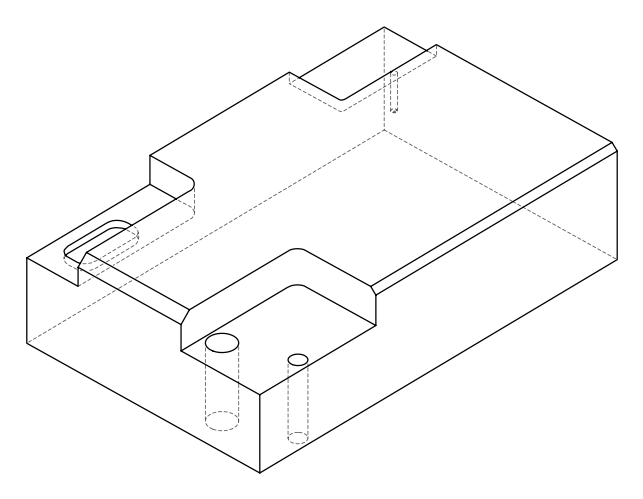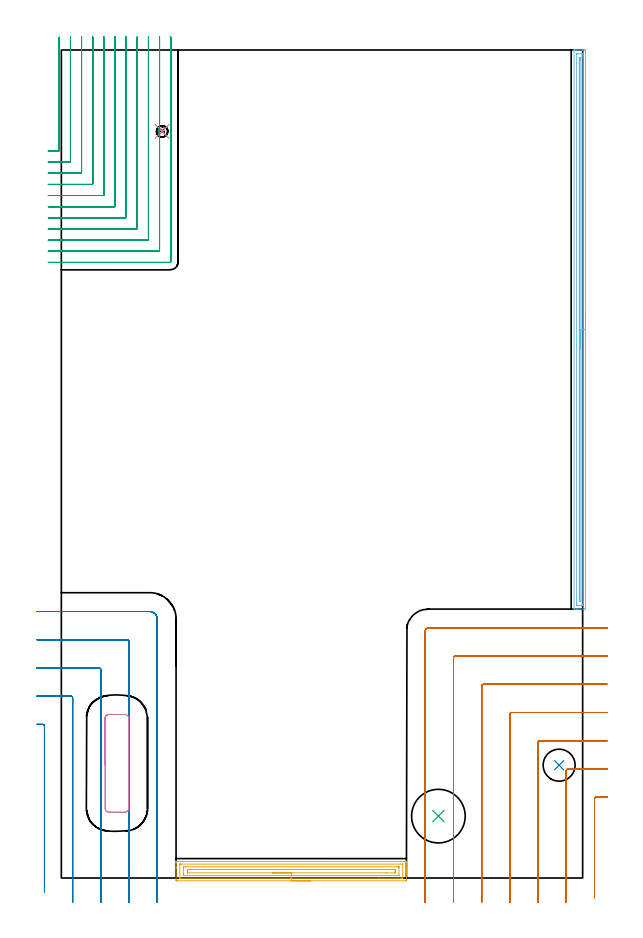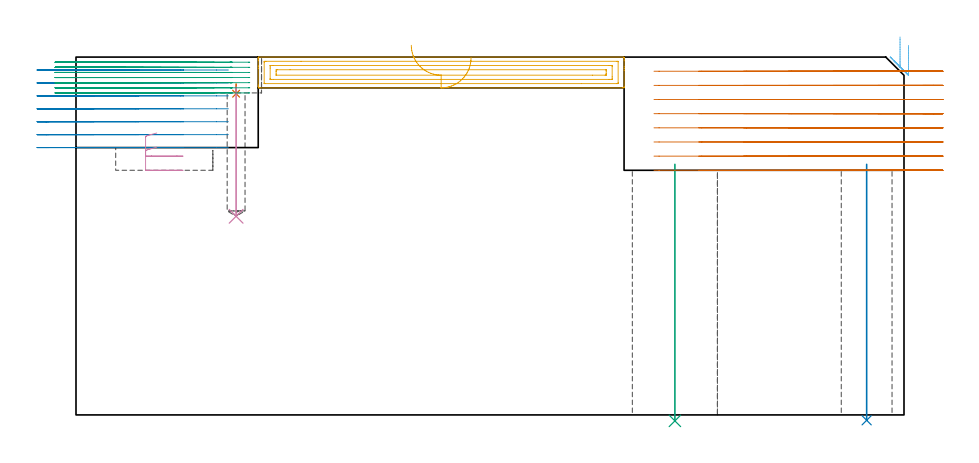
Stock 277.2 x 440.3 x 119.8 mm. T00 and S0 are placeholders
(PLAN: 10 operations, 7 tool changes, 65.1 min)
(1 SPOT_DRILL | STEP1POCKET | NXT0321_9005460120000 | 0.03 min | 1226 mm3)
(2 INDEXABLE_INSERT_DRILL_THROUGH_HOLE_FROM_SOLID | STEP1HOLE | NXT0302_005 | 0.35 min | 27135 mm3)
(3 INDEXABLE_INSERT_DRILL_THROUGH_HOLE_FROM_SOLID_1 | STEP1HOLE_1 | NXT0302_028 | 0.35 min | 76354 mm3)
(4 DRILL_BLIND_HOLE_INTO_CENTER | STEP1POCKET | UGT0301_025 | 0.18 min | 1124 mm3)
(5 AREA_MILL | FG_CHAMFER_SURFACE | UGT0205_001 | 4.15 min | 7137 mm3)
(6 AREA_MILL_1 | FG_CHAMFER_SURFACE_1 | UGT0205_001 | 7.29 min | 5605 mm3)
(7 MILL_CORNER_NOTCH_RECTANGULAR | CORNER_NOTCH_RECTANGULAR | UGT0201_094 | Follow Part, ap 5, ae 75% | 18.68 min | 473599 mm3)
(8 MILL_CORNER_NOTCH_RECTANGULAR_1 | CORNER_NOTCH_RECTANGULAR_1 | UGT0201_094 | Follow Part, ap 5, ae 75% | 12.03 min | 278779 mm3)
(9 MILL_CORNER_NOTCH_RECTANGULAR_2 | CORNER_NOTCH_RECTANGULAR_2 | UGT0201_125 | Follow Part, ap 1.975, ae 75% | 21.27 min | 85848 mm3)
(10 MILL_RECTANGULAR_POCKET | POCKET_RECTANGULAR_STRAIGHT | UGT0201_094 | Follow Part, ap 5, ae 75% | 0.76 min | 16856 mm3)
(TOOL NXT0321_9005460120000 | NC Spot Drill, 142deg, 12mm, Carbide, Uncoated | D12 PA142 FL30 Z2)
(TOOL NXT0302_005 | Index. Insert Drill 17mm [880-D1700L20-05] | D17 PA176 FL85 Z2)
(TOOL NXT0302_028 | Index. Insert Drill 28.5mm [880-D2850L32-03] | D28.5 PA176 FL86 Z2)
(TOOL UGT0301_025 | Twist Drill 6 mm | D6 PA118 FL57 Z2)
(TOOL UGT0205_001 | Chamfer Mill 20 x 3 x 45 deg. | D20 FL50 Z2)
(TOOL UGT0201_094 | End mill 20 mm | D20 FL38 Z4)
(TOOL UGT0201_125 | Carbide End Mill 7.9 | D7.9 FL15 Z4)
(OP 1 SPOT_DRILL)
G17 G21 G94 G90
T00 M6
G54
G17 G0 G90 X53.6 Y397. S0 M3
G43 Z129.8 H0
G94 G81 G98 Z107.542 F250. R110.8
G80
M5
M2
(OP 2 INDEXABLE_INSERT_DRILL_THROUGH_HOLE_FROM_SOLID)
G17 G21 G94 G90
T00 M6
G54
G17 G0 G90 X264.7 Y60. S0 M3
G43 Z129.8 H1
G94 G81 G98 Z-1.797 F250. R83.9
G80
M5
M2
(OP 3 INDEXABLE_INSERT_DRILL_THROUGH_HOLE_FROM_SOLID_1)
G17 G21 G94 G90
T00 M6
G54
G17 G0 G90 X200.5 Y32.9 S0 M3
G43 Z129.8 H1
G94 G81 G98 Z-1.998 F250. R83.9
G80
M5
M2
(OP 4 DRILL_BLIND_HOLE_INTO_CENTER)
G17 G21 G94 G90
T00 M6
G54
G17 G0 G90 X53.6 Y397. S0 M3
G43 Z129.8 H0
G94 G81 G98 Z66.5 F250. R109.8
G80
M5
M2
(OP 5 AREA_MILL)
G17 G21 G94 G90
T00 M6
G54
G17 G0 G90 X132.25 Y-1.5 S1061 M3
G43 Z129.8 H0
Z119.5
G94 G1 X132.212 Z118.628 F250.
X132.098 Z117.764
X131.909 Z116.912
X131.647 Z116.08
X131.313 Z115.274
X130.91 Z114.5
X130.442 Z113.764
X129.91 Z113.072
X129.321 Z112.429
X128.678 Z111.84
X127.986 Z111.309
X127.25 Z110.84
X126.476 Z110.437
X125.67 Z110.103
X124.838 Z109.841
X123.987 Z109.652
X123.122 Z109.538
X122.25 Z109.5
X61.598
X61.251 Y-1.496 Z109.502
X61.01 Y-1.493 Z109.504
X61.006 Y-1.156 Z109.841
X61. Y-0.57 Z110.427
Y4.961 Z115.955
Y5.536 Z116.533
Y5.834 Z116.831
Y7.582 Z118.577
Y8.179 Z119.178
Y8.456 Z119.455
Y8.565 Z119.564
X61.003 Y8.685 Z119.677
X61.01 Y8.798 Z119.788
X61.152 Y8.8 Z119.8
X183.348
X183.49 Y8.798 Z119.788
X183.497 Y8.685 Z119.677
X183.5 Y8.565 Z119.564
Y8.179 Z119.178
Y7.582 Z118.577
Y5.536 Z116.533
Y4.961 Z115.955
Y4.375 Z115.37
Y-1.156 Z109.841
X183.496 Y-1.448 Z109.549
X183.49 Y-1.492 Z109.505
X183.444 Y-1.499 Z109.499
X182.902 Y-1.5 Z109.5
X122.25
Y-0.086 Z110.914
X63.382 Y-0.085 Z110.915
X63.18 Y-0.084 Z110.916
X63.043 Y-0.08 Z110.92
X63.016 Y-0.079 Z110.921
X63.01 Y-0.064 Z110.936
X63.006 Y-0.04 Z110.96
X63.001 Y0.091 Z111.091
X63. Y7.082 Z118.082
X63.002 Y7.207 Z118.207
X63.006 Y7.307 Z118.307
X63.01 Y7.369 Z118.369
X63.039 Y7.379 Z118.379
X63.382 Y7.383 Z118.383
X63.583 Y7.385 Z118.385
X75.345 Y7.386 Z118.386
X181.118 Y7.385 Z118.385
X181.32 Y7.384 Z118.384
X181.456 Y7.38 Z118.38
X181.484 Y7.379 Z118.379
X181.49 Y7.364 Z118.364
X181.494 Y7.34 Z118.34
X181.499 Y7.209 Z118.209
X181.5 Y0.218 Z111.218
X181.498 Y0.093 Z111.093
X181.494 Y-0.007 Z110.993
X181.49 Y-0.069 Z110.931
X181.461 Y-0.079 Z110.921
X181.118 Y-0.083 Z110.917
X180.917 Y-0.085 Z110.915
X169.193 Y-0.086 Z110.914
X122.25
Y1.328 Z112.328
X66.058 Y1.329 Z112.329
X65.305 Y1.33 Z112.33
X65.166 Y1.332 Z112.332
X65.029 Y1.335 Z112.335
X65.009 Y1.343 Z112.343
X65.006 Y1.368 Z112.368
X65.002 Y1.411 Z112.411
X65.001 Y1.466 Z112.466
X65. Y1.628 Z112.628
Y5.123 Z116.123
X65.002 Y5.834 Z116.834
X65.005 Y5.916 Z116.916
X65.01 Y5.955 Z116.955
X65.014 Y5.965 Z116.965
X65.031 Y5.967 Z116.967
X65.166 Y5.969 Z116.969
X65.918 Y5.971 Z116.971
X66.058
X178.442
X179.195 Y5.97 Z116.97
X179.334 Y5.968 Z116.968
X179.471 Y5.965 Z116.965
X179.491 Y5.957 Z116.957
X179.494 Y5.932 Z116.932
X179.498 Y5.889 Z116.889
X179.499 Y5.834 Z116.834
X179.5 Y5.672 Z116.672
Y2.177 Z113.177
X179.498 Y1.466 Z112.466
X179.495 Y1.384 Z112.384
X179.49 Y1.345 Z112.345
X179.486 Y1.335 Z112.335
X179.469 Y1.333 Z112.333
X179.334 Y1.331 Z112.331
X178.582 Y1.329 Z112.329
X178.442 Y1.328 Z112.328
X122.25
Y2.743 Z113.743
X67.124
X67.074 Y2.744 Z113.744
X67.022 Y2.748 Z113.748
X67.01 Y2.75 Z113.75
X67.007 Y2.766 Z113.766
X67.004 Y2.81 Z113.81
X67. Y3.164 Z114.164
Y4.038 Z115.038
X67.001 Y4.087 Z115.087
X67.008 Y4.499 Z115.499
X67.01 Y4.544 Z115.544
X67.075 Y4.55 Z115.55
X67.202 Y4.554 Z115.554
X67.363 Y4.556 Z115.556
X71.654 Y4.557 Z115.557
X177.376
X177.426 Y4.556 Z115.556
X177.478 Y4.552 Z115.552
X177.49 Y4.55 Z115.55
X177.493 Y4.534 Z115.534
X177.496 Y4.49 Z115.49
X177.5 Y4.136 Z115.136
Y3.262 Z114.262
X177.499 Y3.213 Z114.213
X177.492 Y2.801 Z113.801
X177.49 Y2.756 Z113.756
X177.425 Y2.75 Z113.75
X177.298 Y2.746 Z113.746
X177.137 Y2.744 Z113.744
X172.872 Y2.743 Z113.743
X122.25
X121.378 Z113.781
X120.514 Z113.895
X119.662 Z114.083
X118.83 Z114.346
X118.024 Z114.68
X117.25 Z115.082
X116.514 Z115.551
X115.822 Z116.082
X115.179 Z116.672
X114.59 Z117.315
X114.059 Z118.007
X113.59 Z118.743
X113.187 Z119.517
X112.853 Z120.323
X112.591 Z121.155
X112.402 Z122.006
X112.288 Z122.871
X112.25 Z123.743
G0 Z129.8
M5
M2
(OP 6 AREA_MILL_1)
G17 G21 G94 G90
T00 M6
G54
G17 G0 G90 X278.7 Y301.65 S1061 M3
G43 Z129.8 H0
Z123.7
G94 G1 Y301.612 Z122.828 F250.
Y301.498 Z121.963
Y301.309 Z121.112
Y301.047 Z120.28
Y300.713 Z119.474
Y300.31 Z118.7
Y299.842 Z117.964
Y299.31 Z117.272
Y298.721 Z116.629
Y298.078 Z116.04
Y297.386 Z115.508
Y296.65 Z115.04
Y295.876 Z114.637
Y295.07 Z114.303
Y294.238 Z114.041
Y293.387 Z113.852
Y292.522 Z113.738
Y291.65 Z113.7
X278.699 Y143.632 Z113.701
X278.696 Y143.215 Z113.702
X278.692 Y143.01 Z113.705
X278.286 Y143. Z114.11
X275.65 Z116.745
X274.256 Z118.14
X273.892 Z118.502
X272.942 Z119.457
X272.769 Y143.002 Z119.623
X272.602 Y143.01 Z119.789
X272.6 Y143.185 Z119.8
Y440.115
X272.602 Y440.29 Z119.788
X272.769 Y440.298 Z119.623
X272.942 Y440.3 Z119.457
X273.165 Z119.235
X273.892 Z118.502
X275.135 Z117.262
X276.529 Z115.867
X277.15 Z115.246
X278.029 Z114.368
X278.286 Y440.297 Z114.11
X278.692 Y440.29 Z113.705
X278.696 Y440.085 Z113.702
X278.7 Y439.668 Z113.7
Y291.65
X277.286 Z115.114
Y145.421
X277.284 Y145.036 Z115.116
X277.282 Y145.014 Z115.118
X277.28 Y145.01 Z115.12
X277.264 Y145.006 Z115.136
X277.191 Y145.002 Z115.209
X277.08 Y145. Z115.32
X276.942 Z115.458
X274.771 Z117.629
X274.306 Z118.094
X274.096 Y145.003 Z118.304
X274.061 Y145.005 Z118.339
X274.027 Y145.009 Z118.373
X274.021 Y145.055 Z118.379
X274.016 Y145.295 Z118.384
X274.015 Y145.421 Z118.385
X274.014 Y146.191 Z118.386
Y437.879
X274.016 Y438.264 Z118.384
X274.018 Y438.286 Z118.382
X274.02 Y438.29 Z118.38
X274.036 Y438.294 Z118.364
X274.11 Y438.298 Z118.29
X274.22 Y438.3 Z118.18
X274.358 Z118.042
X276.529 Z115.871
X276.994 Z115.406
X277.204 Y438.297 Z115.196
X277.239 Y438.295 Z115.161
X277.273 Y438.291 Z115.127
X277.279 Y438.246 Z115.121
X277.284 Y438.005 Z115.116
X277.285 Y437.879 Z115.115
X277.286 Y437.109 Z115.114
Y291.65
X275.872 Z116.528
X275.871 Y147.21 Z116.529
X275.87 Y147.097 Z116.53
X275.868 Y147.041 Z116.532
X275.865 Y147.019 Z116.535
X275.85 Y147.006 Z116.55
X275.65 Y147.007 Z116.75
X275.45 Y147.01 Z116.95
X275.435 Y147.21 Z116.965
X275.432 Y147.432 Z116.968
X275.429 Y148.104 Z116.971
X275.428 Y148.33 Z116.972
X275.429 Y436.09 Z116.971
X275.43 Y436.203 Z116.97
X275.432 Y436.259 Z116.968
X275.435 Y436.281 Z116.965
X275.45 Y436.294 Z116.95
X275.65 Y436.293 Z116.75
X275.85 Y436.29 Z116.55
X275.865 Y436.09 Z116.535
X275.868 Y435.868 Z116.532
X275.871 Y435.196 Z116.529
X275.872 Y434.97 Z116.528
Y291.65
Y290.778 Z116.566
Y289.914 Z116.68
Y289.062 Z116.869
Y288.23 Z117.132
Y287.424 Z117.465
Y286.65 Z117.868
Y285.914 Z118.337
Y285.222 Z118.868
Y284.579 Z119.457
Y283.99 Z120.101
Y283.459 Z120.793
Y282.99 Z121.528
Y282.587 Z122.302
Y282.253 Z123.108
Y281.991 Z123.94
Y281.802 Z124.792
Y281.688 Z125.657
Y281.65 Z126.528
G0 Z129.8
M5
M2
(OP 7 MILL_CORNER_NOTCH_RECTANGULAR)
G17 G21 G94 G90
T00 M6
G54
G17 G0 G90 X290.2 Y43. S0 M3
G43 Z129.8 H0
Z115.062
G94 G1 X287.2 F250.
X284.493 F500.
G3 X283.5 Y42.007 R1.
G1 Y-7.766
Y-10.766 F250.
G0 Z129.8
X290.2 Y58.
Z115.062
G1 X287.2
X269.493 F500.
G3 X268.5 Y57.007 R1.
G1 Y-10.
Y-13. F250.
G0 Z129.8
X290.2 Y73.
Z115.062
G1 X287.2
X254.494 F500.
G3 X253.5 Y72.006 R1.
G1 Y-10.
Y-13. F250.
G0 Z129.8
X290.2 Y88.
Z115.062
G1 X287.2
X239.494 F500.
G3 X238.5 Y87.006 R1.
G1 Y-10.
Y-13. F250.
G0 Z129.8
X290.2 Y103.
Z115.062
G1 X287.2
X224.495 F500.
G3 X223.5 Y102.005 R1.
G1 Y-10.
Y-13. F250.
G0 Z129.8
X290.2 Y118.
Z115.062
G1 X287.2
X209.495 F500.
G3 X208.5 Y117.005 R1.
G1 Y-10.
Y-13. F250.
G0 Z129.8
X290.2 Y133.
Z115.062
G1 X287.2
X195.2 F500.
G3 X193.5 Y131.3 R1.7
G1 Y-10.
Y-13. F250.
G0 Z129.8
X290.2 Y43.
Z110.325
G1 X287.2
X284.493 F500.
G3 X283.5 Y42.007 R1.
G1 Y-7.766
Y-10.766 F250.
G0 Z129.8
X290.2 Y58.
Z110.325
G1 X287.2
X269.493 F500.
G3 X268.5 Y57.007 R1.
G1 Y-10.
Y-13. F250.
G0 Z129.8
X290.2 Y73.
Z110.325
G1 X287.2
X254.494 F500.
G3 X253.5 Y72.006 R1.
G1 Y-10.
Y-13. F250.
G0 Z129.8
X290.2 Y88.
Z110.325
G1 X287.2
X239.494 F500.
G3 X238.5 Y87.006 R1.
G1 Y-10.
Y-13. F250.
G0 Z129.8
X290.2 Y103.
Z110.325
G1 X287.2
X224.495 F500.
G3 X223.5 Y102.005 R1.
G1 Y-10.
Y-13. F250.
G0 Z129.8
X290.2 Y118.
Z110.325
G1 X287.2
X209.495 F500.
G3 X208.5 Y117.005 R1.
G1 Y-10.
Y-13. F250.
G0 Z129.8
X290.2 Y133.
Z110.325
G1 X287.2
X195.2 F500.
G3 X193.5 Y131.3 R1.7
G1 Y-10.
Y-13. F250.
G0 Z129.8
X290.2 Y43.
Z105.587
G1 X287.2
X284.493 F500.
G3 X283.5 Y42.007 R1.
G1 Y-7.766
Y-10.766 F250.
G0 Z129.8
X290.2 Y58.
Z105.587
G1 X287.2
X269.493 F500.
G3 X268.5 Y57.007 R1.
G1 Y-10.
Y-13. F250.
G0 Z129.8
X290.2 Y73.
Z105.587
G1 X287.2
X254.494 F500.
G3 X253.5 Y72.006 R1.
G1 Y-10.
Y-13. F250.
G0 Z129.8
X290.2 Y88.
Z105.587
G1 X287.2
X239.494 F500.
G3 X238.5 Y87.006 R1.
G1 Y-10.
Y-13. F250.
G0 Z129.8
X290.2 Y103.
Z105.587
G1 X287.2
X224.495 F500.
G3 X223.5 Y102.005 R1.
G1 Y-10.
Y-13. F250.
G0 Z129.8
X290.2 Y118.
Z105.587
G1 X287.2
X209.495 F500.
G3 X208.5 Y117.005 R1.
G1 Y-10.
Y-13. F250.
G0 Z129.8
X290.2 Y133.
Z105.587
G1 X287.2
X195.2 F500.
G3 X193.5 Y131.3 R1.7
G1 Y-10.
Y-13. F250.
G0 Z129.8
X290.2 Y43.
Z100.85
G1 X287.2
X284.493 F500.
G3 X283.5 Y42.007 R1.
G1 Y-7.766
Y-10.766 F250.
G0 Z129.8
X290.2 Y58.
Z100.85
G1 X287.2
X269.493 F500.
G3 X268.5 Y57.007 R1.
G1 Y-10.
Y-13. F250.
G0 Z129.8
X290.2 Y73.
Z100.85
G1 X287.2
X254.494 F500.
G3 X253.5 Y72.006 R1.
G1 Y-10.
Y-13. F250.
G0 Z129.8
X290.2 Y88.
Z100.85
G1 X287.2
X239.494 F500.
G3 X238.5 Y87.006 R1.
G1 Y-10.
Y-13. F250.
G0 Z129.8
X290.2 Y103.
Z100.85
G1 X287.2
X224.495 F500.
G3 X223.5 Y102.005 R1.
G1 Y-10.
Y-13. F250.
G0 Z129.8
X290.2 Y118.
Z100.85
G1 X287.2
X209.495 F500.
G3 X208.5 Y117.005 R1.
G1 Y-10.
Y-13. F250.
G0 Z129.8
X290.2 Y133.
Z100.85
G1 X287.2
X195.2 F500.
G3 X193.5 Y131.3 R1.7
G1 Y-10.
Y-13. F250.
G0 Z129.8
X290.2 Y43.
Z96.112
G1 X287.2
X284.493 F500.
G3 X283.5 Y42.007 R1.
G1 Y-7.766
Y-10.766 F250.
G0 Z129.8
X290.2 Y58.
Z96.112
G1 X287.2
X269.493 F500.
G3 X268.5 Y57.007 R1.
G1 Y-10.
Y-13. F250.
G0 Z129.8
X290.2 Y73.
Z96.112
G1 X287.2
X254.494 F500.
G3 X253.5 Y72.006 R1.
G1 Y-10.
Y-13. F250.
G0 Z129.8
X290.2 Y88.
Z96.112
G1 X287.2
X239.494 F500.
G3 X238.5 Y87.006 R1.
G1 Y-10.
Y-13. F250.
G0 Z129.8
X290.2 Y103.
Z96.112
G1 X287.2
X224.495 F500.
G3 X223.5 Y102.005 R1.
G1 Y-10.
Y-13. F250.
G0 Z129.8
X290.2 Y118.
Z96.112
G1 X287.2
X209.495 F500.
G3 X208.5 Y117.005 R1.
G1 Y-10.
Y-13. F250.
G0 Z129.8
X290.2 Y133.
Z96.112
G1 X287.2
X195.2 F500.
G3 X193.5 Y131.3 R1.7
G1 Y-10.
Y-13. F250.
G0 Z129.8
X290.2 Y43.
Z91.375
G1 X287.2
X284.493 F500.
G3 X283.5 Y42.007 R1.
G1 Y-7.766
Y-10.766 F250.
G0 Z129.8
X290.2 Y58.
Z91.375
G1 X287.2
X269.493 F500.
G3 X268.5 Y57.007 R1.
G1 Y-10.
Y-13. F250.
G0 Z129.8
X290.2 Y73.
Z91.375
G1 X287.2
X254.494 F500.
G3 X253.5 Y72.006 R1.
G1 Y-10.
Y-13. F250.
G0 Z129.8
X290.2 Y88.
Z91.375
G1 X287.2
X239.494 F500.
G3 X238.5 Y87.006 R1.
G1 Y-10.
Y-13. F250.
G0 Z129.8
X290.2 Y103.
Z91.375
G1 X287.2
X224.495 F500.
G3 X223.5 Y102.005 R1.
G1 Y-10.
Y-13. F250.
G0 Z129.8
X290.2 Y118.
Z91.375
G1 X287.2
X209.495 F500.
G3 X208.5 Y117.005 R1.
G1 Y-10.
Y-13. F250.
G0 Z129.8
X290.2 Y133.
Z91.375
G1 X287.2
X195.2 F500.
G3 X193.5 Y131.3 R1.7
G1 Y-10.
Y-13. F250.
G0 Z129.8
X290.2 Y43.
Z86.637
G1 X287.2
X284.493 F500.
G3 X283.5 Y42.007 R1.
G1 Y-7.766
Y-10.766 F250.
G0 Z129.8
X290.2 Y58.
Z86.637
G1 X287.2
X269.493 F500.
G3 X268.5 Y57.007 R1.
G1 Y-10.
Y-13. F250.
G0 Z129.8
X290.2 Y73.
Z86.637
G1 X287.2
X254.494 F500.
G3 X253.5 Y72.006 R1.
G1 Y-10.
Y-13. F250.
G0 Z129.8
X290.2 Y88.
Z86.637
G1 X287.2
X239.494 F500.
G3 X238.5 Y87.006 R1.
G1 Y-10.
Y-13. F250.
G0 Z129.8
X290.2 Y103.
Z86.637
G1 X287.2
X224.495 F500.
G3 X223.5 Y102.005 R1.
G1 Y-10.
Y-13. F250.
G0 Z129.8
X290.2 Y118.
Z86.637
G1 X287.2
X209.495 F500.
G3 X208.5 Y117.005 R1.
G1 Y-10.
Y-13. F250.
G0 Z129.8
X290.2 Y133.
Z86.637
G1 X287.2
X195.2 F500.
G3 X193.5 Y131.3 R1.7
G1 Y-10.
Y-13. F250.
G0 Z129.8
X290.2 Y43.
Z81.9
G1 X287.2
X284.493 F500.
G3 X283.5 Y42.007 R1.
G1 Y-7.766
Y-10.766 F250.
G0 Z129.8
X290.2 Y58.
Z81.9
G1 X287.2
X269.493 F500.
G3 X268.5 Y57.007 R1.
G1 Y-10.
Y-13. F250.
G0 Z129.8
X290.2 Y73.
Z81.9
G1 X287.2
X254.494 F500.
G3 X253.5 Y72.006 R1.
G1 Y-10.
Y-13. F250.
G0 Z129.8
X290.2 Y88.
Z81.9
G1 X287.2
X239.494 F500.
G3 X238.5 Y87.006 R1.
G1 Y-10.
Y-13. F250.
G0 Z129.8
X290.2 Y103.
Z81.9
G1 X287.2
X224.495 F500.
G3 X223.5 Y102.005 R1.
G1 Y-10.
Y-13. F250.
G0 Z129.8
X290.2 Y118.
Z81.9
G1 X287.2
X209.495 F500.
G3 X208.5 Y117.005 R1.
G1 Y-10.
Y-13. F250.
G0 Z129.8
X290.2 Y133.
Z81.9
G1 X287.2
X195.2 F500.
G3 X193.5 Y131.3 R1.7
G1 Y-10.
Y-13. F250.
G0 Z129.8
M5
M2
(OP 8 MILL_CORNER_NOTCH_RECTANGULAR_1)
G17 G21 G94 G90
T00 M6
G54
G17 G0 G90 X-9. Y-7.359 S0 M3
G43 Z129.8 H0
Z115.471
G94 G1 Y-4.359 F250.
Y80.706 F500.
G3 X-10. Y81.7 R1.
G1 X-13. F250.
G0 Z129.8
X6. Y-13.
Z115.471
G1 Y-10.
Y95.706 F500.
G3 X5.006 Y96.7 R1.
G1 X-10.
X-13. F250.
G0 Z129.8
X21. Y-13.
Z115.471
G1 Y-10.
Y110.705 F500.
G3 X20.005 Y111.7 R1.
G1 X-10.
X-13. F250.
G0 Z129.8
X36. Y-13.
Z115.471
G1 Y-10.
Y125.705 F500.
G3 X35.005 Y126.7 R1.
G1 X-10.
X-13. F250.
G0 Z129.8
X51. Y-13.
Z115.471
G1 Y-10.
Y137.7 F500.
G3 X47. Y141.7 R4.
G1 X-10.
X-13. F250.
G0 Z129.8
X-9. Y-7.359
Z111.143
G1 Y-4.359
Y80.706 F500.
G3 X-10. Y81.7 R1.
G1 X-13. F250.
G0 Z129.8
X6. Y-13.
Z111.143
G1 Y-10.
Y95.706 F500.
G3 X5.006 Y96.7 R1.
G1 X-10.
X-13. F250.
G0 Z129.8
X21. Y-13.
Z111.143
G1 Y-10.
Y110.705 F500.
G3 X20.005 Y111.7 R1.
G1 X-10.
X-13. F250.
G0 Z129.8
X36. Y-13.
Z111.143
G1 Y-10.
Y125.705 F500.
G3 X35.005 Y126.7 R1.
G1 X-10.
X-13. F250.
G0 Z129.8
X51. Y-13.
Z111.143
G1 Y-10.
Y137.7 F500.
G3 X47. Y141.7 R4.
G1 X-10.
X-13. F250.
G0 Z129.8
X-9. Y-7.359
Z106.814
G1 Y-4.359
Y80.706 F500.
G3 X-10. Y81.7 R1.
G1 X-13. F250.
G0 Z129.8
X6. Y-13.
Z106.814
G1 Y-10.
Y95.706 F500.
G3 X5.006 Y96.7 R1.
G1 X-10.
X-13. F250.
G0 Z129.8
X21. Y-13.
Z106.814
G1 Y-10.
Y110.705 F500.
G3 X20.005 Y111.7 R1.
G1 X-10.
X-13. F250.
G0 Z129.8
X36. Y-13.
Z106.814
G1 Y-10.
Y125.705 F500.
G3 X35.005 Y126.7 R1.
G1 X-10.
X-13. F250.
G0 Z129.8
X51. Y-13.
Z106.814
G1 Y-10.
Y137.7 F500.
G3 X47. Y141.7 R4.
G1 X-10.
X-13. F250.
G0 Z129.8
X-9. Y-7.359
Z102.486
G1 Y-4.359
Y80.706 F500.
G3 X-10. Y81.7 R1.
G1 X-13. F250.
G0 Z129.8
X6. Y-13.
Z102.486
G1 Y-10.
Y95.706 F500.
G3 X5.006 Y96.7 R1.
G1 X-10.
X-13. F250.
G0 Z129.8
X21. Y-13.
Z102.486
G1 Y-10.
Y110.705 F500.
G3 X20.005 Y111.7 R1.
G1 X-10.
X-13. F250.
G0 Z129.8
X36. Y-13.
Z102.486
G1 Y-10.
Y125.705 F500.
G3 X35.005 Y126.7 R1.
G1 X-10.
X-13. F250.
G0 Z129.8
X51. Y-13.
Z102.486
G1 Y-10.
Y137.7 F500.
G3 X47. Y141.7 R4.
G1 X-10.
X-13. F250.
G0 Z129.8
X-9. Y-7.359
Z98.157
G1 Y-4.359
Y80.706 F500.
G3 X-10. Y81.7 R1.
G1 X-13. F250.
G0 Z129.8
X6. Y-13.
Z98.157
G1 Y-10.
Y95.706 F500.
G3 X5.006 Y96.7 R1.
G1 X-10.
X-13. F250.
G0 Z129.8
X21. Y-13.
Z98.157
G1 Y-10.
Y110.705 F500.
G3 X20.005 Y111.7 R1.
G1 X-10.
X-13. F250.
G0 Z129.8
X36. Y-13.
Z98.157
G1 Y-10.
Y125.705 F500.
G3 X35.005 Y126.7 R1.
G1 X-10.
X-13. F250.
G0 Z129.8
X51. Y-13.
Z98.157
G1 Y-10.
Y137.7 F500.
G3 X47. Y141.7 R4.
G1 X-10.
X-13. F250.
G0 Z129.8
X-9. Y-7.359
Z93.829
G1 Y-4.359
Y80.706 F500.
G3 X-10. Y81.7 R1.
G1 X-13. F250.
G0 Z129.8
X6. Y-13.
Z93.829
G1 Y-10.
Y95.706 F500.
G3 X5.006 Y96.7 R1.
G1 X-10.
X-13. F250.
G0 Z129.8
X21. Y-13.
Z93.829
G1 Y-10.
Y110.705 F500.
G3 X20.005 Y111.7 R1.
G1 X-10.
X-13. F250.
G0 Z129.8
X36. Y-13.
Z93.829
G1 Y-10.
Y125.705 F500.
G3 X35.005 Y126.7 R1.
G1 X-10.
X-13. F250.
G0 Z129.8
X51. Y-13.
Z93.829
G1 Y-10.
Y137.7 F500.
G3 X47. Y141.7 R4.
G1 X-10.
X-13. F250.
G0 Z129.8
X-9. Y-7.359
Z89.5
G1 Y-4.359
Y80.706 F500.
G3 X-10. Y81.7 R1.
G1 X-13. F250.
G0 Z129.8
X6. Y-13.
Z89.5
G1 Y-10.
Y95.706 F500.
G3 X5.006 Y96.7 R1.
G1 X-10.
X-13. F250.
G0 Z129.8
X21. Y-13.
Z89.5
G1 Y-10.
Y110.705 F500.
G3 X20.005 Y111.7 R1.
G1 X-10.
X-13. F250.
G0 Z129.8
X36. Y-13.
Z89.5
G1 Y-10.
Y125.705 F500.
G3 X35.005 Y126.7 R1.
G1 X-10.
X-13. F250.
G0 Z129.8
X51. Y-13.
Z89.5
G1 Y-10.
Y137.7 F500.
G3 X47. Y141.7 R4.
G1 X-10.
X-13. F250.
G0 Z129.8
M5
M2
(OP 9 MILL_CORNER_NOTCH_RECTANGULAR_2)
G17 G21 G94 G90
T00 M6
G54
G17 G0 G90 X-6.95 Y386.6 S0 M3
G43 Z129.8 H0
Z118.086
G94 G1 X-3.95 F250.
X-1.49 F500.
G3 X-1.1 Y386.99 R0.395
G1 Y444.094
Y447.094 F250.
G0 Z129.8
X-6.95 Y380.675
Z118.086
G1 X-3.95
X4.435 F500.
G3 X4.825 Y381.065 R0.395
G1 Y444.25
Y447.25 F250.
G0 Z129.8
X-6.95 Y374.75
Z118.086
G1 X-3.95
X10.359 F500.
G3 X10.75 Y375.141 R0.395
G1 Y444.25
Y447.25 F250.
G0 Z129.8
X-6.95 Y368.825
Z118.086
G1 X-3.95
X16.284 F500.
G3 X16.675 Y369.216 R0.395
G1 Y444.25
Y447.25 F250.
G0 Z129.8
X-6.95 Y362.9
Z118.086
G1 X-3.95
X22.209 F500.
G3 X22.6 Y363.291 R0.395
G1 Y444.25
Y447.25 F250.
G0 Z129.8
X-6.95 Y356.975
Z118.086
G1 X-3.95
X28.134 F500.
G3 X28.525 Y357.366 R0.395
G1 Y444.25
Y447.25 F250.
G0 Z129.8
X-6.95 Y351.05
Z118.086
G1 X-3.95
X34.059 F500.
G3 X34.45 Y351.441 R0.395
G1 Y444.25
Y447.25 F250.
G0 Z129.8
X-6.95 Y345.125
Z118.086
G1 X-3.95
X39.983 F500.
G3 X40.375 Y345.517 R0.395
G1 Y444.25
Y447.25 F250.
G0 Z129.8
X-6.95 Y339.2
Z118.086
G1 X-3.95
X45.908 F500.
G3 X46.3 Y339.592 R0.395
G1 Y444.25
Y447.25 F250.
G0 Z129.8
X-6.95 Y333.275
Z118.086
G1 X-3.95
X51.833 F500.
G3 X52.225 Y333.667 R0.395
G1 Y395.511
X52.113 Y395.609
X51.84 Y395.959
X51.799 Y396.028
G2 X51.588 Y396.689 R2.105
X51.8 Y397.954 R2.105
G1 X52.068 Y398.353
X52.225 Y398.5
Y444.25
Y447.25 F250.
G0 Z129.8
X-6.95 Y327.35
Z118.086
G1 X-3.95
X57.758 F500.
G3 X58.15 Y327.742 R0.395
G1 Y444.25
Y447.25 F250.
G0 Z129.8
X-6.95 Y386.6
Z116.371
G1 X-3.95
X-1.49 F500.
G3 X-1.1 Y386.99 R0.395
G1 Y444.094
Y447.094 F250.
G0 Z129.8
X-6.95 Y380.675
Z116.371
G1 X-3.95
X4.435 F500.
G3 X4.825 Y381.065 R0.395
G1 Y444.25
Y447.25 F250.
G0 Z129.8
X-6.95 Y374.75
Z116.371
G1 X-3.95
X10.359 F500.
G3 X10.75 Y375.141 R0.395
G1 Y444.25
Y447.25 F250.
G0 Z129.8
X-6.95 Y368.825
Z116.371
G1 X-3.95
X16.284 F500.
G3 X16.675 Y369.216 R0.395
G1 Y444.25
Y447.25 F250.
G0 Z129.8
X-6.95 Y362.9
Z116.371
G1 X-3.95
X22.209 F500.
G3 X22.6 Y363.291 R0.395
G1 Y444.25
Y447.25 F250.
G0 Z129.8
X-6.95 Y356.975
Z116.371
G1 X-3.95
X28.134 F500.
G3 X28.525 Y357.366 R0.395
G1 Y444.25
Y447.25 F250.
G0 Z129.8
X-6.95 Y351.05
Z116.371
G1 X-3.95
X34.059 F500.
G3 X34.45 Y351.441 R0.395
G1 Y444.25
Y447.25 F250.
G0 Z129.8
X-6.95 Y345.125
Z116.371
G1 X-3.95
X39.983 F500.
G3 X40.375 Y345.517 R0.395
G1 Y444.25
Y447.25 F250.
G0 Z129.8
X-6.95 Y339.2
Z116.371
G1 X-3.95
X45.908 F500.
G3 X46.3 Y339.592 R0.395
G1 Y444.25
Y447.25 F250.
G0 Z129.8
X-6.95 Y333.275
Z116.371
G1 X-3.95
X51.833 F500.
G3 X52.225 Y333.667 R0.395
G1 Y395.511
X52.113 Y395.609
X51.84 Y395.959
X51.799 Y396.028
G2 X51.8 Y397.954 R2.105
G1 X52.068 Y398.353
X52.225 Y398.5
Y444.25
Y447.25 F250.
G0 Z129.8
X-6.95 Y327.35
Z116.371
G1 X-3.95
X57.758 F500.
G3 X58.15 Y327.742 R0.395
G1 Y444.25
Y447.25 F250.
G0 Z129.8
X-6.95 Y386.6
Z114.657
G1 X-3.95
X-1.49 F500.
G3 X-1.1 Y386.99 R0.395
G1 Y444.094
Y447.094 F250.
G0 Z129.8
X-6.95 Y380.675
Z114.657
G1 X-3.95
X4.435 F500.
G3 X4.825 Y381.065 R0.395
G1 Y444.25
Y447.25 F250.
G0 Z129.8
X-6.95 Y374.75
Z114.657
G1 X-3.95
X10.359 F500.
G3 X10.75 Y375.141 R0.395
G1 Y444.25
Y447.25 F250.
G0 Z129.8
X-6.95 Y368.825
Z114.657
G1 X-3.95
X16.284 F500.
G3 X16.675 Y369.216 R0.395
G1 Y444.25
Y447.25 F250.
G0 Z129.8
X-6.95 Y362.9
Z114.657
G1 X-3.95
X22.209 F500.
G3 X22.6 Y363.291 R0.395
G1 Y444.25
Y447.25 F250.
G0 Z129.8
X-6.95 Y356.975
Z114.657
G1 X-3.95
X28.134 F500.
G3 X28.525 Y357.366 R0.395
G1 Y444.25
Y447.25 F250.
G0 Z129.8
X-6.95 Y351.05
Z114.657
G1 X-3.95
X34.059 F500.
G3 X34.45 Y351.441 R0.395
G1 Y444.25
Y447.25 F250.
G0 Z129.8
X-6.95 Y345.125
Z114.657
G1 X-3.95
X39.983 F500.
G3 X40.375 Y345.517 R0.395
G1 Y444.25
Y447.25 F250.
G0 Z129.8
X-6.95 Y339.2
Z114.657
G1 X-3.95
X45.908 F500.
G3 X46.3 Y339.592 R0.395
G1 Y444.25
Y447.25 F250.
G0 Z129.8
X-6.95 Y333.275
Z114.657
G1 X-3.95
X51.833 F500.
G3 X52.225 Y333.667 R0.395
G1 Y395.511
X52.113 Y395.609
X51.84 Y395.959
X51.799 Y396.028
G2 X51.8 Y397.954 R2.105
G1 X52.068 Y398.353
X52.225 Y398.5
Y444.25
Y447.25 F250.
G0 Z129.8
X-6.95 Y327.35
Z114.657
G1 X-3.95
X57.758 F500.
G3 X58.15 Y327.742 R0.395
G1 Y444.25
Y447.25 F250.
G0 Z129.8
X-6.95 Y386.6
Z112.943
G1 X-3.95
X-1.49 F500.
G3 X-1.1 Y386.99 R0.395
G1 Y444.094
Y447.094 F250.
G0 Z129.8
X-6.95 Y380.675
Z112.943
G1 X-3.95
X4.435 F500.
G3 X4.825 Y381.065 R0.395
G1 Y444.25
Y447.25 F250.
G0 Z129.8
X-6.95 Y374.75
Z112.943
G1 X-3.95
X10.359 F500.
G3 X10.75 Y375.141 R0.395
G1 Y444.25
Y447.25 F250.
G0 Z129.8
X-6.95 Y368.825
Z112.943
G1 X-3.95
X16.284 F500.
G3 X16.675 Y369.216 R0.395
G1 Y444.25
Y447.25 F250.
G0 Z129.8
X-6.95 Y362.9
Z112.943
G1 X-3.95
X22.209 F500.
G3 X22.6 Y363.291 R0.395
G1 Y444.25
Y447.25 F250.
G0 Z129.8
X-6.95 Y356.975
Z112.943
G1 X-3.95
X28.134 F500.
G3 X28.525 Y357.366 R0.395
G1 Y444.25
Y447.25 F250.
G0 Z129.8
X-6.95 Y351.05
Z112.943
G1 X-3.95
X34.059 F500.
G3 X34.45 Y351.441 R0.395
G1 Y444.25
Y447.25 F250.
G0 Z129.8
X-6.95 Y345.125
Z112.943
G1 X-3.95
X39.983 F500.
G3 X40.375 Y345.517 R0.395
G1 Y444.25
Y447.25 F250.
G0 Z129.8
X-6.95 Y339.2
Z112.943
G1 X-3.95
X45.908 F500.
G3 X46.3 Y339.592 R0.395
G1 Y444.25
Y447.25 F250.
G0 Z129.8
X-6.95 Y333.275
Z112.943
G1 X-3.95
X51.833 F500.
G3 X52.225 Y333.667 R0.395
G1 Y395.511
X52.114 Y395.608
X51.838 Y395.962
X51.796 Y396.035
G2 X51.608 Y396.574 R2.105
X51.799 Y397.954 R2.105
G1 X52.069 Y398.354
X52.225 Y398.5
Y444.25
Y447.25 F250.
G0 Z129.8
X-6.95 Y327.35
Z112.943
G1 X-3.95
X57.758 F500.
G3 X58.15 Y327.742 R0.395
G1 Y444.25
Y447.25 F250.
G0 Z129.8
X-6.95 Y386.6
Z111.229
G1 X-3.95
X-1.49 F500.
G3 X-1.1 Y386.99 R0.395
G1 Y444.094
Y447.094 F250.
G0 Z129.8
X-6.95 Y380.675
Z111.229
G1 X-3.95
X4.435 F500.
G3 X4.825 Y381.065 R0.395
G1 Y444.25
Y447.25 F250.
G0 Z129.8
X-6.95 Y374.75
Z111.229
G1 X-3.95
X10.359 F500.
G3 X10.75 Y375.141 R0.395
G1 Y444.25
Y447.25 F250.
G0 Z129.8
X-6.95 Y368.825
Z111.229
G1 X-3.95
X16.284 F500.
G3 X16.675 Y369.216 R0.395
G1 Y444.25
Y447.25 F250.
G0 Z129.8
X-6.95 Y362.9
Z111.229
G1 X-3.95
X22.209 F500.
G3 X22.6 Y363.291 R0.395
G1 Y444.25
Y447.25 F250.
G0 Z129.8
X-6.95 Y356.975
Z111.229
G1 X-3.95
X28.134 F500.
G3 X28.525 Y357.366 R0.395
G1 Y444.25
Y447.25 F250.
G0 Z129.8
X-6.95 Y351.05
Z111.229
G1 X-3.95
X34.059 F500.
G3 X34.45 Y351.441 R0.395
G1 Y444.25
Y447.25 F250.
G0 Z129.8
X-6.95 Y345.125
Z111.229
G1 X-3.95
X39.983 F500.
G3 X40.375 Y345.517 R0.395
G1 Y444.25
Y447.25 F250.
G0 Z129.8
X-6.95 Y339.2
Z111.229
G1 X-3.95
X45.908 F500.
G3 X46.3 Y339.592 R0.395
G1 Y444.25
Y447.25 F250.
G0 Z129.8
X-6.95 Y333.275
Z111.229
G1 X-3.95
X51.833 F500.
G3 X52.225 Y333.667 R0.395
G1 Y395.511
X52.114 Y395.608
X51.838 Y395.962
X51.799 Y396.028
G2 X51.604 Y396.591 R2.105
X51.799 Y397.954 R2.105
G1 X52.069 Y398.354
X52.225 Y398.5
Y444.25
Y447.25 F250.
G0 Z129.8
X-6.95 Y327.35
Z111.229
G1 X-3.95
X57.758 F500.
G3 X58.15 Y327.742 R0.395
G1 Y444.25
Y447.25 F250.
G0 Z129.8
X-6.95 Y386.6
Z109.514
G1 X-3.95
X-1.49 F500.
G3 X-1.1 Y386.99 R0.395
G1 Y444.094
Y447.094 F250.
G0 Z129.8
X-6.95 Y380.675
Z109.514
G1 X-3.95
X4.435 F500.
G3 X4.825 Y381.065 R0.395
G1 Y444.25
Y447.25 F250.
G0 Z129.8
X-6.95 Y374.75
Z109.514
G1 X-3.95
X10.359 F500.
G3 X10.75 Y375.141 R0.395
G1 Y444.25
Y447.25 F250.
G0 Z129.8
X-6.95 Y368.825
Z109.514
G1 X-3.95
X16.284 F500.
G3 X16.675 Y369.216 R0.395
G1 Y444.25
Y447.25 F250.
G0 Z129.8
X-6.95 Y362.9
Z109.514
G1 X-3.95
X22.209 F500.
G3 X22.6 Y363.291 R0.395
G1 Y444.25
Y447.25 F250.
G0 Z129.8
X-6.95 Y356.975
Z109.514
G1 X-3.95
X28.134 F500.
G3 X28.525 Y357.366 R0.395
G1 Y444.25
Y447.25 F250.
G0 Z129.8
X-6.95 Y351.05
Z109.514
G1 X-3.95
X34.059 F500.
G3 X34.45 Y351.441 R0.395
G1 Y444.25
Y447.25 F250.
G0 Z129.8
X-6.95 Y345.125
Z109.514
G1 X-3.95
X39.983 F500.
G3 X40.375 Y345.517 R0.395
G1 Y444.25
Y447.25 F250.
G0 Z129.8
X-6.95 Y339.2
Z109.514
G1 X-3.95
X45.908 F500.
G3 X46.3 Y339.592 R0.395
G1 Y444.25
Y447.25 F250.
G0 Z129.8
X-6.95 Y333.275
Z109.514
G1 X-3.95
X51.833 F500.
G3 X52.225 Y333.667 R0.395
G1 Y395.861
G2 X51.933 Y397.602 R1.872
G1 X51.969 Y397.713
X51.997 Y397.785
G2 X52.225 Y398.118 R2.162
G1 Y444.25
Y447.25 F250.
G0 Z129.8
X-6.95 Y327.35
Z109.514
G1 X-3.95
X57.758 F500.
G3 X58.15 Y327.742 R0.395
G1 Y444.25
Y447.25 F250.
G0 Z129.8
X-6.95 Y386.6
Z107.8
G1 X-3.95
X-1.49 F500.
G3 X-1.1 Y386.99 R0.395
G1 Y444.094
Y447.094 F250.
G0 Z129.8
X-6.95 Y380.675
Z107.8
G1 X-3.95
X4.435 F500.
G3 X4.825 Y381.065 R0.395
G1 Y444.25
Y447.25 F250.
G0 Z129.8
X-6.95 Y374.75
Z107.8
G1 X-3.95
X10.359 F500.
G3 X10.75 Y375.141 R0.395
G1 Y444.25
Y447.25 F250.
G0 Z129.8
X-6.95 Y368.825
Z107.8
G1 X-3.95
X16.284 F500.
G3 X16.675 Y369.216 R0.395
G1 Y444.25
Y447.25 F250.
G0 Z129.8
X-6.95 Y362.9
Z107.8
G1 X-3.95
X22.209 F500.
G3 X22.6 Y363.291 R0.395
G1 Y444.25
Y447.25 F250.
G0 Z129.8
X-6.95 Y356.975
Z107.8
G1 X-3.95
X28.134 F500.
G3 X28.525 Y357.366 R0.395
G1 Y444.25
Y447.25 F250.
G0 Z129.8
X-6.95 Y351.05
Z107.8
G1 X-3.95
X34.059 F500.
G3 X34.45 Y351.441 R0.395
G1 Y444.25
Y447.25 F250.
G0 Z129.8
X-6.95 Y345.125
Z107.8
G1 X-3.95
X39.983 F500.
G3 X40.375 Y345.517 R0.395
G1 Y444.25
Y447.25 F250.
G0 Z129.8
X-6.95 Y339.2
Z107.8
G1 X-3.95
X45.908 F500.
G3 X46.3 Y339.592 R0.395
G1 Y444.25
Y447.25 F250.
G0 Z129.8
X-6.95 Y333.275
Z107.8
G1 X-3.95
X51.833 F500.
G3 X52.225 Y333.667 R0.395
G1 Y444.25
Y447.25 F250.
G0 Z129.8
X-6.95 Y327.35
Z107.8
G1 X-3.95
X57.758 F500.
G3 X58.15 Y327.742 R0.395
G1 Y444.25
Y447.25 F250.
G0 Z129.8
M5
M2
(OP 10 MILL_RECTANGULAR_POCKET)
G17 G21 G94 G90
T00 M6
G54
G17 G0 G90 X27.031 Y87. S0 M3
G43 Z129.8 H0
Z94.375
G94 G1 X25.3 Z93.911 F250.
X25.158 Z93.873
X24.805 Y86.943 Z93.777
X24.468 Y86.824 Z93.681
X24.157 Y86.647 Z93.586
X23.882 Y86.418 Z93.49
X23.653 Y86.143 Z93.394
X23.476 Y85.832 Z93.298
X23.357 Y85.495 Z93.202
X23.3 Y85.142 Z93.106
Y85. Z93.068
Y61. Z86.637
Y37. F500.
G3 X25.3 Y35. R2.
G1 X33.8
G3 X35.8 Y37. R2.
G1 Y85.
G3 X33.8 Y87. R2.
G1 X25.3
G3 X23.3 Y85. R2.
G1 Y61.
Y60.
G0 X27.031 Y87. Z89.637
G1 X25.3 Z89.174 F250.
X25.158 Z89.136
X24.805 Y86.943 Z89.04
X24.468 Y86.824 Z88.944
X24.157 Y86.647 Z88.848
X23.882 Y86.418 Z88.752
X23.653 Y86.143 Z88.656
X23.476 Y85.832 Z88.56
X23.357 Y85.495 Z88.465
X23.3 Y85.142 Z88.369
Y85. Z88.331
Y61. Z81.9
Y37. F500.
G3 X25.3 Y35. R2.
G1 X33.8
G3 X35.8 Y37. R2.
G1 Y85.
G3 X33.8 Y87. R2.
G1 X25.3
G3 X23.3 Y85. R2.
G1 Y61.
Y60.
G0 Z129.8
M5
M2
